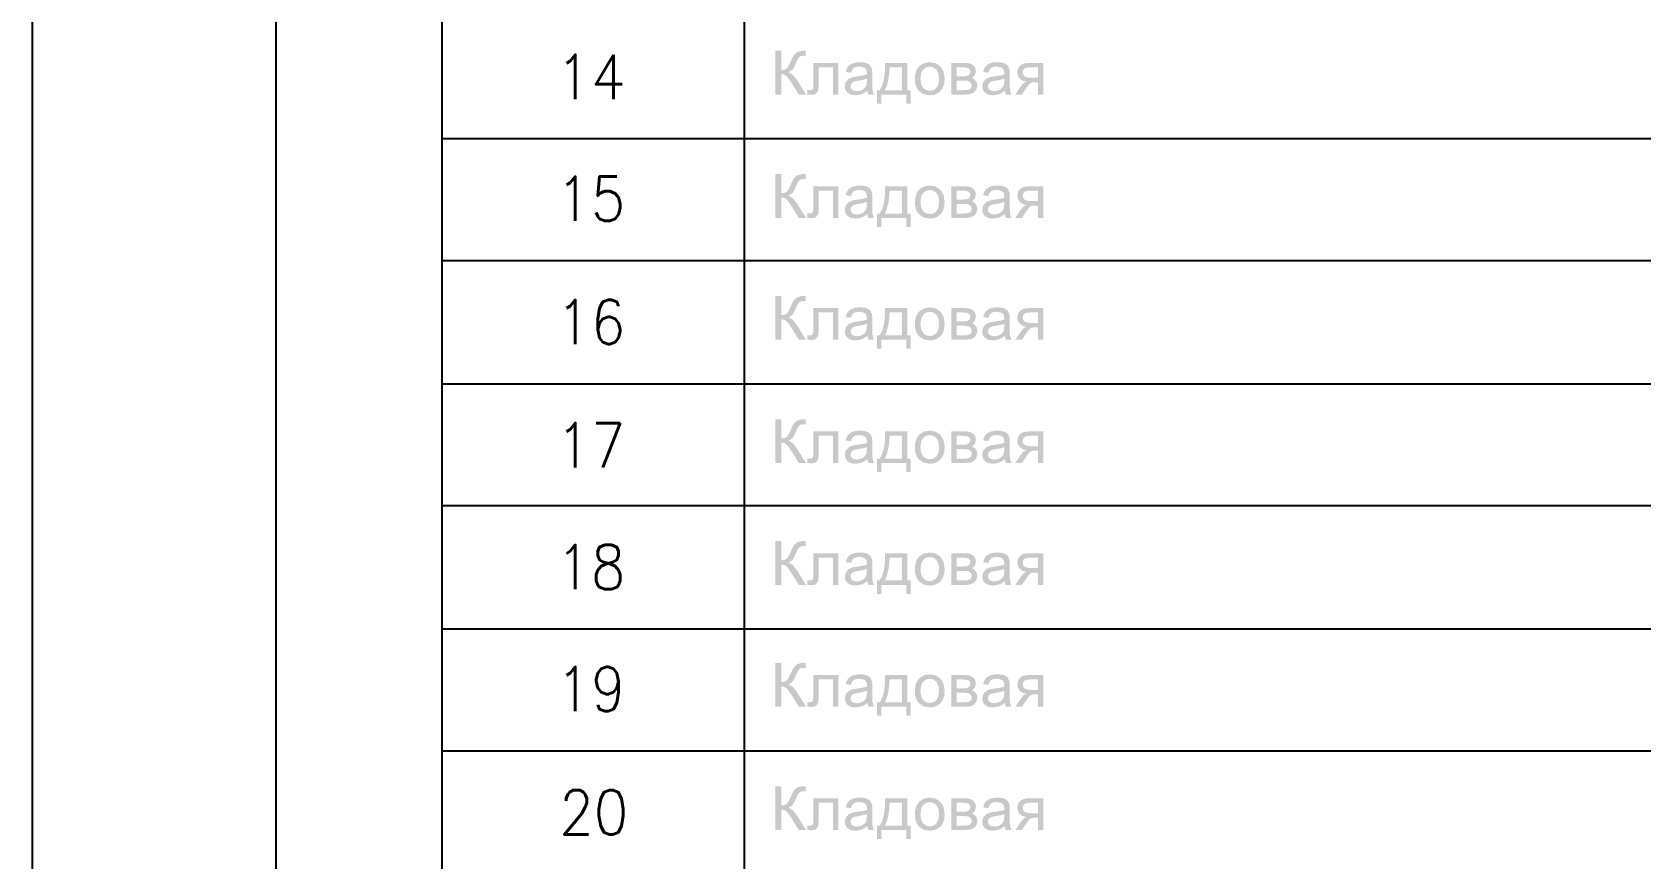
# Model space of a CAD drawing. Header units: millimetres. Extents: x 0 to 420, y 0 to 297.
# Drawn here: x 0.21 to 46.6, y 155.38 to 179.22 of the extents above; entities that cross this region are included whole.
import ezdxf

# ---------------------------------------------------------------- set-up
doc = ezdxf.new("R2010")
doc.units = ezdxf.units.MM
doc.layers.get('0').update_dxf_attribs({"linetype": 'CONTINUOUS'})
doc.styles.get("Standard").update_dxf_attribs({"font": 'STANDARD'})

msp = doc.modelspace()

# ---------------------------------------------------------------- hatches: boundary and pattern name
at = {"true_color": 0x0000fb}
for points in [[(21.644241, 178.681833), (21.811259, 178.681833), (21.811259, 178.128965), (21.908687, 178.139851), (21.972214, 178.173062), (22.025131, 178.248303), (22.091277, 178.386382), (22.138819, 178.492215), (22.177266, 178.561669), (22.27428, 178.647658), (22.413186, 178.682385), (22.486636, 178.681971), (22.51461, 178.680731), (22.51461, 178.536313), (22.480986, 178.536864), (22.447362, 178.537966), (22.377564, 178.528113), (22.328851, 178.49883), (22.286338, 178.438059), (22.238451, 178.333465), (22.179265, 178.202827), (22.130413, 178.131721), (22.025682, 178.065024), (22.14695, 177.991781), (22.266563, 177.839577), (22.526737, 177.418999), (22.31948, 177.418999), (22.108364, 177.761855), (22.028094, 177.881745), (21.962292, 177.956985), (21.895251, 177.996673), (21.811259, 178.009902), (21.811259, 177.418999), (21.644241, 177.418999)], [(22.734991, 178.333465), (23.455429, 178.333465), (23.455429, 177.418999), (23.301089, 177.418999), (23.301089, 178.205583), (22.890433, 178.205583), (22.890433, 177.749728), (22.887677, 177.617437), (22.87996, 177.539715), (22.822634, 177.45097), (22.765996, 177.422444), (22.688688, 177.412936), (22.564114, 177.420102), (22.564114, 177.549086), (22.631913, 177.549086), (22.700264, 177.559008), (22.727825, 177.590427), (22.733061, 177.636316), (22.734991, 177.730987)], [(21.644241, 175.125834), (21.811259, 175.125834), (21.811259, 174.572965), (21.908687, 174.583851), (21.972214, 174.617062), (22.025131, 174.692303), (22.091277, 174.830382), (22.138819, 174.936215), (22.177266, 175.005669), (22.27428, 175.091658), (22.413186, 175.126385), (22.486636, 175.125971), (22.51461, 175.124731), (22.51461, 174.980313), (22.480986, 174.980864), (22.447362, 174.981966), (22.377564, 174.972113), (22.328851, 174.94283), (22.286338, 174.882059), (22.238451, 174.777465), (22.179265, 174.646827), (22.130413, 174.575721), (22.025682, 174.509024), (22.14695, 174.435781), (22.266563, 174.283577), (22.526737, 173.862999), (22.31948, 173.862999), (22.108364, 174.205855), (22.028094, 174.325745), (21.962292, 174.400985), (21.895251, 174.440673), (21.811259, 174.453902), (21.811259, 173.862999), (21.644241, 173.862999)], [(22.734991, 174.777465), (23.455429, 174.777465), (23.455429, 173.862999), (23.301089, 173.862999), (23.301089, 174.649584), (22.890433, 174.649584), (22.890433, 174.193728), (22.887677, 174.061437), (22.87996, 173.983715), (22.822634, 173.89497), (22.765996, 173.866444), (22.688688, 173.856936), (22.564114, 173.864102), (22.564114, 173.993086), (22.631913, 173.993086), (22.700264, 174.003008), (22.727825, 174.034427), (22.733061, 174.080316), (22.734991, 174.174987)], [(21.644241, 171.612167), (21.811259, 171.612167), (21.811259, 171.059298), (21.908687, 171.070184), (21.972214, 171.103395), (22.025131, 171.178636), (22.091277, 171.316715), (22.138819, 171.422549), (22.177266, 171.492002), (22.27428, 171.577992), (22.413186, 171.612718), (22.486636, 171.612305), (22.51461, 171.611064), (22.51461, 171.466646), (22.480986, 171.467197), (22.447362, 171.4683), (22.377564, 171.458447), (22.328851, 171.429163), (22.286338, 171.368392), (22.238451, 171.263799), (22.179265, 171.133161), (22.130413, 171.062054), (22.025682, 170.995357), (22.14695, 170.922114), (22.266563, 170.76991), (22.526737, 170.349333), (22.31948, 170.349333), (22.108364, 170.692189), (22.028094, 170.812078), (21.962292, 170.887319), (21.895251, 170.927006), (21.811259, 170.940235), (21.811259, 170.349333), (21.644241, 170.349333)], [(22.734991, 171.263799), (23.455429, 171.263799), (23.455429, 170.349333), (23.301089, 170.349333), (23.301089, 171.135917), (22.890433, 171.135917), (22.890433, 170.680062), (22.887677, 170.54777), (22.87996, 170.470049), (22.822634, 170.381303), (22.765996, 170.352778), (22.688688, 170.343269), (22.564114, 170.350435), (22.564114, 170.479419), (22.631913, 170.479419), (22.700264, 170.489341), (22.727825, 170.520761), (22.733061, 170.566649), (22.734991, 170.66132)], [(21.644241, 168.056167), (21.811259, 168.056167), (21.811259, 167.503298), (21.908687, 167.514184), (21.972214, 167.547395), (22.025131, 167.622636), (22.091277, 167.760715), (22.138819, 167.866549), (22.177266, 167.936002), (22.27428, 168.021992), (22.413186, 168.056718), (22.486636, 168.056305), (22.51461, 168.055064), (22.51461, 167.910646), (22.480986, 167.911197), (22.447362, 167.9123), (22.377564, 167.902447), (22.328851, 167.873163), (22.286338, 167.812392), (22.238451, 167.707799), (22.179265, 167.577161), (22.130413, 167.506054), (22.025682, 167.439357), (22.14695, 167.366114), (22.266563, 167.21391), (22.526737, 166.793333), (22.31948, 166.793333), (22.108364, 167.136189), (22.028094, 167.256078), (21.962292, 167.331319), (21.895251, 167.371006), (21.811259, 167.384235), (21.811259, 166.793333), (21.644241, 166.793333)], [(22.734991, 167.707799), (23.455429, 167.707799), (23.455429, 166.793333), (23.301089, 166.793333), (23.301089, 167.579917), (22.890433, 167.579917), (22.890433, 167.124062), (22.887677, 166.99177), (22.87996, 166.914049), (22.822634, 166.825303), (22.765996, 166.796778), (22.688688, 166.787269), (22.564114, 166.794435), (22.564114, 166.923419), (22.631913, 166.923419), (22.700264, 166.933341), (22.727825, 166.964761), (22.733061, 167.010649), (22.734991, 167.105321)], [(21.644241, 164.5425), (21.811259, 164.5425), (21.811259, 163.989631), (21.908687, 164.000518), (21.972214, 164.033729), (22.025131, 164.108969), (22.091277, 164.247049), (22.138819, 164.352882), (22.177266, 164.422335), (22.27428, 164.508325), (22.413186, 164.543051), (22.486636, 164.542638), (22.51461, 164.541398), (22.51461, 164.396979), (22.480986, 164.397531), (22.447362, 164.398633), (22.377564, 164.38878), (22.328851, 164.359497), (22.286338, 164.298725), (22.238451, 164.194132), (22.179265, 164.063494), (22.130413, 163.992387), (22.025682, 163.92569), (22.14695, 163.852448), (22.266563, 163.700243), (22.526737, 163.279666), (22.31948, 163.279666), (22.108364, 163.622522), (22.028094, 163.742411), (21.962292, 163.817652), (21.895251, 163.85734), (21.811259, 163.870569), (21.811259, 163.279666), (21.644241, 163.279666)], [(22.734991, 164.194132), (23.455429, 164.194132), (23.455429, 163.279666), (23.301089, 163.279666), (23.301089, 164.06625), (22.890433, 164.06625), (22.890433, 163.610395), (22.887677, 163.478104), (22.87996, 163.400382), (22.822634, 163.311636), (22.765996, 163.283111), (22.688688, 163.273603), (22.564114, 163.280768), (22.564114, 163.409753), (22.631913, 163.409753), (22.700264, 163.419675), (22.727825, 163.451094), (22.733061, 163.496983), (22.734991, 163.591654)], [(21.644241, 161.028834), (21.811259, 161.028834), (21.811259, 160.475965), (21.908687, 160.486851), (21.972214, 160.520062), (22.025131, 160.595303), (22.091277, 160.733382), (22.138819, 160.839216), (22.177266, 160.908669), (22.27428, 160.994658), (22.413186, 161.029385), (22.486636, 161.028971), (22.51461, 161.027731), (22.51461, 160.883313), (22.480986, 160.883864), (22.447362, 160.884966), (22.377564, 160.875113), (22.328851, 160.84583), (22.286338, 160.785059), (22.238451, 160.680466), (22.179265, 160.549827), (22.130413, 160.478721), (22.025682, 160.412024), (22.14695, 160.338781), (22.266563, 160.186577), (22.526737, 159.765999), (22.31948, 159.765999), (22.108364, 160.108855), (22.028094, 160.228745), (21.962292, 160.303985), (21.895251, 160.343673), (21.811259, 160.356902), (21.811259, 159.765999), (21.644241, 159.765999)], [(22.734991, 160.680466), (23.455429, 160.680466), (23.455429, 159.765999), (23.301089, 159.765999), (23.301089, 160.552584), (22.890433, 160.552584), (22.890433, 160.096729), (22.887677, 159.964437), (22.87996, 159.886716), (22.822634, 159.79797), (22.765996, 159.769444), (22.688688, 159.759936), (22.564114, 159.767102), (22.564114, 159.896086), (22.631913, 159.896086), (22.700264, 159.906008), (22.727825, 159.937427), (22.733061, 159.983316), (22.734991, 160.077987)], [(21.644241, 157.472834), (21.811259, 157.472834), (21.811259, 156.919965), (21.908687, 156.930851), (21.972214, 156.964062), (22.025131, 157.039303), (22.091277, 157.177382), (22.138819, 157.283216), (22.177266, 157.352669), (22.27428, 157.438658), (22.413186, 157.473385), (22.486636, 157.472971), (22.51461, 157.471731), (22.51461, 157.327313), (22.480986, 157.327864), (22.447362, 157.328966), (22.377564, 157.319113), (22.328851, 157.28983), (22.286338, 157.229059), (22.238451, 157.124466), (22.179265, 156.993828), (22.130413, 156.922721), (22.025682, 156.856024), (22.14695, 156.782781), (22.266563, 156.630577), (22.526737, 156.209999), (22.31948, 156.209999), (22.108364, 156.552855), (22.028094, 156.672745), (21.962292, 156.747985), (21.895251, 156.787673), (21.811259, 156.800902), (21.811259, 156.209999), (21.644241, 156.209999)], [(22.734991, 157.124466), (23.455429, 157.124466), (23.455429, 156.209999), (23.301089, 156.209999), (23.301089, 156.996584), (22.890433, 156.996584), (22.890433, 156.540729), (22.887677, 156.408437), (22.87996, 156.330716), (22.822634, 156.24197), (22.765996, 156.213444), (22.688688, 156.203936), (22.564114, 156.211102), (22.564114, 156.340086), (22.631913, 156.340086), (22.700264, 156.350008), (22.727825, 156.381427), (22.733061, 156.427316), (22.734991, 156.521987)]]:
    msp.add_hatch(color=0, dxfattribs=at).paths.add_polyline_path(points, flags=0)
h = msp.add_hatch(color=0, dxfattribs=at)
h.paths.add_polyline_path([(24.294273, 177.531998), (24.209661, 177.469229), (24.128357, 177.42837), (23.95748, 177.398053), (23.82388, 177.416381), (23.725419, 177.471916), (23.664923, 177.555838), (23.644941, 177.660432), (23.675258, 177.782801), (23.755184, 177.872098), (23.867081, 177.92281), (23.924201, 177.934386), (24.004885, 177.945961), (24.167356, 177.970421), (24.281044, 177.999429), (24.282146, 178.040219), (24.271053, 178.120559), (24.238049, 178.173613), (24.164117, 178.212818), (24.06166, 178.225978), (23.966162, 178.216194), (23.899603, 178.187393), (23.854472, 178.134477), (23.822984, 178.051794), (23.6714, 178.072741), (23.698685, 178.160797), (23.739199, 178.229837), (23.797008, 178.282685), (23.8759, 178.32189), (23.972639, 178.346212), (24.08426, 178.354412), (24.190093, 178.347453), (24.274429, 178.326851), (24.337681, 178.295432), (24.381916, 178.257398), (24.430423, 178.152116), (24.436142, 178.096374), (24.43814, 178.0088), (24.43814, 177.802094), (24.43876, 177.703797), (24.440621, 177.625498), (24.443721, 177.567147), (24.448062, 177.528691), (24.487198, 177.418999), (24.325141, 177.418999)], flags=0)
h.paths.add_polyline_path([(24.281044, 177.878162), (24.175624, 177.846053), (24.028036, 177.819733), (23.946456, 177.80485), (23.892988, 177.788314), (23.831803, 177.738153), (23.810306, 177.66429), (23.82195, 177.607584), (23.857159, 177.561213), (23.914623, 177.530207), (23.994412, 177.519872), (24.079023, 177.529518), (24.153713, 177.559008), (24.214071, 177.605241), (24.256239, 177.665944), (24.274843, 177.731263), (24.281044, 177.821386)], flags=0)
h = msp.add_hatch(color=0, dxfattribs=at)
h.paths.add_polyline_path([(24.809445, 178.333465), (25.44665, 178.333465), (25.44665, 177.54633), (25.545869, 177.54633), (25.545869, 177.159928), (25.418538, 177.159928), (25.418538, 177.418999), (24.698099, 177.418999), (24.698099, 177.159928), (24.570769, 177.159928), (24.570769, 177.54633), (24.652349, 177.54633), (24.723559, 177.678622), (24.773478, 177.853908), (24.802107, 178.072189)], flags=0)
h.paths.add_polyline_path([(24.938429, 178.205583), (24.923331, 177.997233), (24.895366, 177.817872), (24.854481, 177.667554), (24.800625, 177.54633), (25.29231, 177.54633), (25.29231, 178.205583)], flags=0)
h = msp.add_hatch(color=0, dxfattribs=at)
h.paths.add_polyline_path([(25.66703, 177.876508), (25.675832, 177.995252), (25.702308, 178.097614), (25.74656, 178.183543), (25.808693, 178.252988), (25.939262, 178.328918), (26.095876, 178.354412), (26.267373, 178.323406), (26.404556, 178.230388), (26.494129, 178.083145), (26.52417, 177.889186), (26.510941, 177.731263), (26.471253, 177.611373), (26.406072, 177.521663), (26.316913, 177.454277), (26.211149, 177.412109), (26.095876, 177.398053), (25.922312, 177.428714), (25.785542, 177.520974), (25.733538, 177.589394), (25.69652, 177.671456), (25.674386, 177.767161)], flags=0)
h.paths.add_polyline_path([(25.826331, 177.876508), (25.845417, 177.72265), (25.90295, 177.613027), (25.989284, 177.54757), (26.095876, 177.525935), (26.201778, 177.547846), (26.28825, 177.613578), (26.345576, 177.724373), (26.364869, 177.881469), (26.345507, 178.030366), (26.287699, 178.138335), (26.200882, 178.204068), (26.095876, 178.225978), (25.989284, 178.204137), (25.90295, 178.138886), (25.845417, 178.029608)], flags=0)
h = msp.add_hatch(color=0, dxfattribs=at)
h.paths.add_polyline_path([(26.715779, 178.333465), (27.072966, 178.333465), (27.18755, 178.327815), (27.268648, 178.311417), (27.328317, 178.28048), (27.378891, 178.230939), (27.413617, 178.166516), (27.425193, 178.090931), (27.398183, 177.976278), (27.316603, 177.895249), (27.375446, 177.864312), (27.423539, 177.814772), (27.455785, 177.750142), (27.466534, 177.674763), (27.438766, 177.561351), (27.373378, 177.481838), (27.26975, 177.434709), (27.128088, 177.418999), (26.715779, 177.418999)], flags=0)
h.paths.add_polyline_path([(26.87067, 177.948717), (27.036035, 177.948717), (27.11913, 177.951198), (27.171634, 177.958639), (27.238331, 178.000531), (27.267545, 178.076048), (27.254729, 178.137233), (27.216282, 178.17692), (27.146829, 178.19828), (27.040996, 178.205583), (26.87067, 178.205583)], flags=0)
h.paths.add_polyline_path([(26.87067, 177.54633), (27.07462, 177.54633), (27.185483, 177.55384), (27.255418, 177.576647), (27.292694, 177.618401), (27.307233, 177.68248), (27.278569, 177.76406), (27.204707, 177.811465), (27.145038, 177.818906), (27.058083, 177.821386), (26.87067, 177.821386)], flags=0)
h = msp.add_hatch(color=0, dxfattribs=at)
h.paths.add_polyline_path([(28.256907, 177.531998), (28.172295, 177.469229), (28.090991, 177.42837), (27.920114, 177.398053), (27.786513, 177.416381), (27.688053, 177.471916), (27.627557, 177.555838), (27.607575, 177.660432), (27.637892, 177.782801), (27.717818, 177.872098), (27.829715, 177.92281), (27.886835, 177.934386), (27.967519, 177.945961), (28.129989, 177.970421), (28.243678, 177.999429), (28.24478, 178.040219), (28.233687, 178.120559), (28.200683, 178.173613), (28.126751, 178.212818), (28.024294, 178.225978), (27.928796, 178.216194), (27.862237, 178.187393), (27.817106, 178.134477), (27.785618, 178.051794), (27.634034, 178.072741), (27.661319, 178.160797), (27.701833, 178.229837), (27.759642, 178.282685), (27.838534, 178.32189), (27.935273, 178.346212), (28.046894, 178.354412), (28.152727, 178.347453), (28.237063, 178.326851), (28.300315, 178.295432), (28.34455, 178.257398), (28.393057, 178.152116), (28.398776, 178.096374), (28.400774, 178.0088), (28.400774, 177.802094), (28.401394, 177.703797), (28.403254, 177.625498), (28.406355, 177.567147), (28.410696, 177.528691), (28.449832, 177.418999), (28.287775, 177.418999)], flags=0)
h.paths.add_polyline_path([(28.243678, 177.878162), (28.138258, 177.846053), (27.99067, 177.819733), (27.90909, 177.80485), (27.855622, 177.788314), (27.794437, 177.738153), (27.77294, 177.66429), (27.784584, 177.607584), (27.819793, 177.561213), (27.877257, 177.530207), (27.957046, 177.519872), (28.041657, 177.529518), (28.116347, 177.559008), (28.176705, 177.605241), (28.218873, 177.665944), (28.237476, 177.731263), (28.243678, 177.821386)], flags=0)
h = msp.add_hatch(color=0, dxfattribs=at)
h.paths.add_polyline_path([(29.369596, 178.333465), (29.369596, 177.418999), (29.215807, 177.418999), (29.215807, 177.775636), (29.125959, 177.775636), (29.054508, 177.770261), (29.00414, 177.754138), (28.9546, 177.709765), (28.887283, 177.61909), (28.752235, 177.418999), (28.559861, 177.418999), (28.72743, 177.665393), (28.803498, 177.753449), (28.879566, 177.792723), (28.764224, 177.825521), (28.682782, 177.888083), (28.634688, 177.971593), (28.618841, 178.066677), (28.639649, 178.174302), (28.702626, 178.259603), (28.805152, 178.314931), (28.945712, 178.333465)], flags=0)
h.paths.add_polyline_path([(29.215807, 178.205583), (28.995321, 178.205583), (28.880944, 178.194559), (28.816176, 178.162037), (28.78641, 178.115391), (28.776489, 178.061716), (28.791096, 177.990196), (28.835469, 177.941), (28.91698, 177.912475), (29.044379, 177.902966), (29.215807, 177.902966)], flags=0)
h = msp.add_hatch(color=0, dxfattribs=at)
h.paths.add_polyline_path([(24.294273, 173.975998), (24.209661, 173.913229), (24.128357, 173.87237), (23.95748, 173.842053), (23.82388, 173.860381), (23.725419, 173.915916), (23.664923, 173.999838), (23.644941, 174.104432), (23.675258, 174.226801), (23.755184, 174.316098), (23.867081, 174.36681), (23.924201, 174.378386), (24.004885, 174.389961), (24.167356, 174.414421), (24.281044, 174.443429), (24.282146, 174.484219), (24.271053, 174.564559), (24.238049, 174.617613), (24.164117, 174.656818), (24.06166, 174.669978), (23.966162, 174.660194), (23.899603, 174.631393), (23.854472, 174.578477), (23.822984, 174.495794), (23.6714, 174.516741), (23.698685, 174.604797), (23.739199, 174.673837), (23.797008, 174.726685), (23.8759, 174.76589), (23.972639, 174.790212), (24.08426, 174.798412), (24.190093, 174.791453), (24.274429, 174.770851), (24.337681, 174.739432), (24.381916, 174.701398), (24.430423, 174.596116), (24.436142, 174.540374), (24.43814, 174.4528), (24.43814, 174.246094), (24.43876, 174.147797), (24.440621, 174.069498), (24.443721, 174.011147), (24.448062, 173.972691), (24.487198, 173.862999), (24.325141, 173.862999)], flags=0)
h.paths.add_polyline_path([(24.281044, 174.322162), (24.175624, 174.290053), (24.028036, 174.263733), (23.946456, 174.24885), (23.892988, 174.232314), (23.831803, 174.182153), (23.810306, 174.10829), (23.82195, 174.051584), (23.857159, 174.005213), (23.914623, 173.974207), (23.994412, 173.963872), (24.079023, 173.973518), (24.153713, 174.003008), (24.214071, 174.049241), (24.256239, 174.109944), (24.274843, 174.175263), (24.281044, 174.265386)], flags=0)
h = msp.add_hatch(color=0, dxfattribs=at)
h.paths.add_polyline_path([(24.809445, 174.777465), (25.44665, 174.777465), (25.44665, 173.99033), (25.545869, 173.99033), (25.545869, 173.603928), (25.418538, 173.603928), (25.418538, 173.862999), (24.698099, 173.862999), (24.698099, 173.603928), (24.570769, 173.603928), (24.570769, 173.99033), (24.652349, 173.99033), (24.723559, 174.122622), (24.773478, 174.297908), (24.802107, 174.516189)], flags=0)
h.paths.add_polyline_path([(24.938429, 174.649584), (24.923331, 174.441233), (24.895366, 174.261872), (24.854481, 174.111554), (24.800625, 173.99033), (25.29231, 173.99033), (25.29231, 174.649584)], flags=0)
h = msp.add_hatch(color=0, dxfattribs=at)
h.paths.add_polyline_path([(25.66703, 174.320508), (25.675832, 174.439252), (25.702308, 174.541614), (25.74656, 174.627544), (25.808693, 174.696988), (25.939262, 174.772918), (26.095876, 174.798412), (26.267373, 174.767406), (26.404556, 174.674388), (26.494129, 174.527145), (26.52417, 174.333186), (26.510941, 174.175263), (26.471253, 174.055373), (26.406072, 173.965663), (26.316913, 173.898277), (26.211149, 173.856109), (26.095876, 173.842053), (25.922312, 173.872714), (25.785542, 173.964974), (25.733538, 174.033394), (25.69652, 174.115456), (25.674386, 174.211161)], flags=0)
h.paths.add_polyline_path([(25.826331, 174.320508), (25.845417, 174.16665), (25.90295, 174.057027), (25.989284, 173.99157), (26.095876, 173.969935), (26.201778, 173.991846), (26.28825, 174.057578), (26.345576, 174.168373), (26.364869, 174.325469), (26.345507, 174.474366), (26.287699, 174.582335), (26.200882, 174.648068), (26.095876, 174.669978), (25.989284, 174.648137), (25.90295, 174.582886), (25.845417, 174.473608)], flags=0)
h = msp.add_hatch(color=0, dxfattribs=at)
h.paths.add_polyline_path([(26.715779, 174.777465), (27.072966, 174.777465), (27.18755, 174.771815), (27.268648, 174.755417), (27.328317, 174.72448), (27.378891, 174.674939), (27.413617, 174.610516), (27.425193, 174.534931), (27.398183, 174.420278), (27.316603, 174.339249), (27.375446, 174.308312), (27.423539, 174.258772), (27.455785, 174.194142), (27.466534, 174.118763), (27.438766, 174.005351), (27.373378, 173.925838), (27.26975, 173.878709), (27.128088, 173.862999), (26.715779, 173.862999)], flags=0)
h.paths.add_polyline_path([(26.87067, 174.392717), (27.036035, 174.392717), (27.11913, 174.395198), (27.171634, 174.402639), (27.238331, 174.444531), (27.267545, 174.520048), (27.254729, 174.581233), (27.216282, 174.62092), (27.146829, 174.64228), (27.040996, 174.649584), (26.87067, 174.649584)], flags=0)
h.paths.add_polyline_path([(26.87067, 173.99033), (27.07462, 173.99033), (27.185483, 173.99784), (27.255418, 174.020647), (27.292694, 174.062401), (27.307233, 174.12648), (27.278569, 174.20806), (27.204707, 174.255465), (27.145038, 174.262906), (27.058083, 174.265386), (26.87067, 174.265386)], flags=0)
h = msp.add_hatch(color=0, dxfattribs=at)
h.paths.add_polyline_path([(28.256907, 173.975998), (28.172295, 173.913229), (28.090991, 173.87237), (27.920114, 173.842053), (27.786513, 173.860381), (27.688053, 173.915916), (27.627557, 173.999838), (27.607575, 174.104432), (27.637892, 174.226801), (27.717818, 174.316098), (27.829715, 174.36681), (27.886835, 174.378386), (27.967519, 174.389961), (28.129989, 174.414421), (28.243678, 174.443429), (28.24478, 174.484219), (28.233687, 174.564559), (28.200683, 174.617613), (28.126751, 174.656818), (28.024294, 174.669978), (27.928796, 174.660194), (27.862237, 174.631393), (27.817106, 174.578477), (27.785618, 174.495794), (27.634034, 174.516741), (27.661319, 174.604797), (27.701833, 174.673837), (27.759642, 174.726685), (27.838534, 174.76589), (27.935273, 174.790212), (28.046894, 174.798412), (28.152727, 174.791453), (28.237063, 174.770851), (28.300315, 174.739432), (28.34455, 174.701398), (28.393057, 174.596116), (28.398776, 174.540374), (28.400774, 174.4528), (28.400774, 174.246094), (28.401394, 174.147797), (28.403254, 174.069498), (28.406355, 174.011147), (28.410696, 173.972691), (28.449832, 173.862999), (28.287775, 173.862999)], flags=0)
h.paths.add_polyline_path([(28.243678, 174.322162), (28.138258, 174.290053), (27.99067, 174.263733), (27.90909, 174.24885), (27.855622, 174.232314), (27.794437, 174.182153), (27.77294, 174.10829), (27.784584, 174.051584), (27.819793, 174.005213), (27.877257, 173.974207), (27.957046, 173.963872), (28.041657, 173.973518), (28.116347, 174.003008), (28.176705, 174.049241), (28.218873, 174.109944), (28.237476, 174.175263), (28.243678, 174.265386)], flags=0)
h = msp.add_hatch(color=0, dxfattribs=at)
h.paths.add_polyline_path([(29.369596, 174.777465), (29.369596, 173.862999), (29.215807, 173.862999), (29.215807, 174.219636), (29.125959, 174.219636), (29.054508, 174.214261), (29.00414, 174.198138), (28.9546, 174.153765), (28.887283, 174.06309), (28.752235, 173.862999), (28.559861, 173.862999), (28.72743, 174.109393), (28.803498, 174.197449), (28.879566, 174.236723), (28.764224, 174.269521), (28.682782, 174.332084), (28.634688, 174.415593), (28.618841, 174.510677), (28.639649, 174.618302), (28.702626, 174.703603), (28.805152, 174.758931), (28.945712, 174.777465)], flags=0)
h.paths.add_polyline_path([(29.215807, 174.649584), (28.995321, 174.649584), (28.880944, 174.638559), (28.816176, 174.606037), (28.78641, 174.559391), (28.776489, 174.505716), (28.791096, 174.434196), (28.835469, 174.385), (28.91698, 174.356475), (29.044379, 174.346966), (29.215807, 174.346966)], flags=0)
h = msp.add_hatch(color=0, dxfattribs=at)
h.paths.add_polyline_path([(24.294273, 170.462332), (24.209661, 170.399562), (24.128357, 170.358703), (23.95748, 170.328386), (23.82388, 170.346714), (23.725419, 170.402249), (23.664923, 170.486172), (23.644941, 170.590765), (23.675258, 170.713135), (23.755184, 170.802432), (23.867081, 170.853143), (23.924201, 170.864719), (24.004885, 170.876294), (24.167356, 170.900755), (24.281044, 170.929762), (24.282146, 170.970552), (24.271053, 171.050892), (24.238049, 171.103946), (24.164117, 171.143152), (24.06166, 171.156312), (23.966162, 171.146528), (23.899603, 171.117727), (23.854472, 171.06481), (23.822984, 170.982128), (23.6714, 171.003074), (23.698685, 171.091131), (23.739199, 171.16017), (23.797008, 171.213018), (23.8759, 171.252223), (23.972639, 171.276546), (24.08426, 171.284745), (24.190093, 171.277786), (24.274429, 171.257184), (24.337681, 171.225765), (24.381916, 171.187731), (24.430423, 171.082449), (24.436142, 171.026707), (24.43814, 170.939133), (24.43814, 170.732427), (24.43876, 170.63413), (24.440621, 170.555832), (24.443721, 170.49748), (24.448062, 170.459024), (24.487198, 170.349333), (24.325141, 170.349333)], flags=0)
h.paths.add_polyline_path([(24.281044, 170.808495), (24.175624, 170.776387), (24.028036, 170.750066), (23.946456, 170.735183), (23.892988, 170.718647), (23.831803, 170.668486), (23.810306, 170.594623), (23.82195, 170.537917), (23.857159, 170.491546), (23.914623, 170.46054), (23.994412, 170.450205), (24.079023, 170.459851), (24.153713, 170.489341), (24.214071, 170.535575), (24.256239, 170.596277), (24.274843, 170.661596), (24.281044, 170.75172)], flags=0)
h = msp.add_hatch(color=0, dxfattribs=at)
h.paths.add_polyline_path([(24.809445, 171.263799), (25.44665, 171.263799), (25.44665, 170.476663), (25.545869, 170.476663), (25.545869, 170.090261), (25.418538, 170.090261), (25.418538, 170.349333), (24.698099, 170.349333), (24.698099, 170.090261), (24.570769, 170.090261), (24.570769, 170.476663), (24.652349, 170.476663), (24.723559, 170.608955), (24.773478, 170.784242), (24.802107, 171.002523)], flags=0)
h.paths.add_polyline_path([(24.938429, 171.135917), (24.923331, 170.927566), (24.895366, 170.748206), (24.854481, 170.597888), (24.800625, 170.476663), (25.29231, 170.476663), (25.29231, 171.135917)], flags=0)
h = msp.add_hatch(color=0, dxfattribs=at)
h.paths.add_polyline_path([(25.66703, 170.806841), (25.675832, 170.925585), (25.702308, 171.027948), (25.74656, 171.113877), (25.808693, 171.183321), (25.939262, 171.259251), (26.095876, 171.284745), (26.267373, 171.253739), (26.404556, 171.160722), (26.494129, 171.013478), (26.52417, 170.819519), (26.510941, 170.661596), (26.471253, 170.541707), (26.406072, 170.451996), (26.316913, 170.38461), (26.211149, 170.342442), (26.095876, 170.328386), (25.922312, 170.359048), (25.785542, 170.451307), (25.733538, 170.519727), (25.69652, 170.601789), (25.674386, 170.697494)], flags=0)
h.paths.add_polyline_path([(25.826331, 170.806841), (25.845417, 170.652983), (25.90295, 170.54336), (25.989284, 170.477904), (26.095876, 170.456268), (26.201778, 170.478179), (26.28825, 170.543912), (26.345576, 170.654706), (26.364869, 170.811802), (26.345507, 170.960699), (26.287699, 171.068669), (26.200882, 171.134401), (26.095876, 171.156312), (25.989284, 171.13447), (25.90295, 171.06922), (25.845417, 170.959941)], flags=0)
h = msp.add_hatch(color=0, dxfattribs=at)
h.paths.add_polyline_path([(26.715779, 171.263799), (27.072966, 171.263799), (27.18755, 171.258149), (27.268648, 171.24175), (27.328317, 171.210813), (27.378891, 171.161273), (27.413617, 171.096849), (27.425193, 171.021264), (27.398183, 170.906611), (27.316603, 170.825583), (27.375446, 170.794646), (27.423539, 170.745105), (27.455785, 170.680475), (27.466534, 170.605097), (27.438766, 170.491684), (27.373378, 170.412171), (27.26975, 170.365042), (27.128088, 170.349333), (26.715779, 170.349333)], flags=0)
h.paths.add_polyline_path([(26.87067, 170.879051), (27.036035, 170.879051), (27.11913, 170.881531), (27.171634, 170.888972), (27.238331, 170.930865), (27.267545, 171.006381), (27.254729, 171.067566), (27.216282, 171.107254), (27.146829, 171.128613), (27.040996, 171.135917), (26.87067, 171.135917)], flags=0)
h.paths.add_polyline_path([(26.87067, 170.476663), (27.07462, 170.476663), (27.185483, 170.484174), (27.255418, 170.50698), (27.292694, 170.548735), (27.307233, 170.612814), (27.278569, 170.694393), (27.204707, 170.741798), (27.145038, 170.749239), (27.058083, 170.75172), (26.87067, 170.75172)], flags=0)
h = msp.add_hatch(color=0, dxfattribs=at)
h.paths.add_polyline_path([(28.256907, 170.462332), (28.172295, 170.399562), (28.090991, 170.358703), (27.920114, 170.328386), (27.786513, 170.346714), (27.688053, 170.402249), (27.627557, 170.486172), (27.607575, 170.590765), (27.637892, 170.713135), (27.717818, 170.802432), (27.829715, 170.853143), (27.886835, 170.864719), (27.967519, 170.876294), (28.129989, 170.900755), (28.243678, 170.929762), (28.24478, 170.970552), (28.233687, 171.050892), (28.200683, 171.103946), (28.126751, 171.143152), (28.024294, 171.156312), (27.928796, 171.146528), (27.862237, 171.117727), (27.817106, 171.06481), (27.785618, 170.982128), (27.634034, 171.003074), (27.661319, 171.091131), (27.701833, 171.16017), (27.759642, 171.213018), (27.838534, 171.252223), (27.935273, 171.276546), (28.046894, 171.284745), (28.152727, 171.277786), (28.237063, 171.257184), (28.300315, 171.225765), (28.34455, 171.187731), (28.393057, 171.082449), (28.398776, 171.026707), (28.400774, 170.939133), (28.400774, 170.732427), (28.401394, 170.63413), (28.403254, 170.555832), (28.406355, 170.49748), (28.410696, 170.459024), (28.449832, 170.349333), (28.287775, 170.349333)], flags=0)
h.paths.add_polyline_path([(28.243678, 170.808495), (28.138258, 170.776387), (27.99067, 170.750066), (27.90909, 170.735183), (27.855622, 170.718647), (27.794437, 170.668486), (27.77294, 170.594623), (27.784584, 170.537917), (27.819793, 170.491546), (27.877257, 170.46054), (27.957046, 170.450205), (28.041657, 170.459851), (28.116347, 170.489341), (28.176705, 170.535575), (28.218873, 170.596277), (28.237476, 170.661596), (28.243678, 170.75172)], flags=0)
h = msp.add_hatch(color=0, dxfattribs=at)
h.paths.add_polyline_path([(29.369596, 171.263799), (29.369596, 170.349333), (29.215807, 170.349333), (29.215807, 170.705969), (29.125959, 170.705969), (29.054508, 170.700595), (29.00414, 170.684472), (28.9546, 170.640099), (28.887283, 170.549424), (28.752235, 170.349333), (28.559861, 170.349333), (28.72743, 170.595726), (28.803498, 170.683783), (28.879566, 170.723057), (28.764224, 170.755854), (28.682782, 170.818417), (28.634688, 170.901926), (28.618841, 170.997011), (28.639649, 171.104635), (28.702626, 171.189936), (28.805152, 171.245264), (28.945712, 171.263799)], flags=0)
h.paths.add_polyline_path([(29.215807, 171.135917), (28.995321, 171.135917), (28.880944, 171.124893), (28.816176, 171.092371), (28.78641, 171.045724), (28.776489, 170.99205), (28.791096, 170.920529), (28.835469, 170.871334), (28.91698, 170.842808), (29.044379, 170.8333), (29.215807, 170.8333)], flags=0)
h = msp.add_hatch(color=0, dxfattribs=at)
h.paths.add_polyline_path([(24.294273, 166.906332), (24.209661, 166.843562), (24.128357, 166.802703), (23.95748, 166.772386), (23.82388, 166.790714), (23.725419, 166.846249), (23.664923, 166.930172), (23.644941, 167.034765), (23.675258, 167.157135), (23.755184, 167.246432), (23.867081, 167.297143), (23.924201, 167.308719), (24.004885, 167.320294), (24.167356, 167.344755), (24.281044, 167.373762), (24.282146, 167.414552), (24.271053, 167.494892), (24.238049, 167.547946), (24.164117, 167.587152), (24.06166, 167.600312), (23.966162, 167.590528), (23.899603, 167.561727), (23.854472, 167.50881), (23.822984, 167.426128), (23.6714, 167.447074), (23.698685, 167.535131), (23.739199, 167.60417), (23.797008, 167.657018), (23.8759, 167.696223), (23.972639, 167.720546), (24.08426, 167.728745), (24.190093, 167.721786), (24.274429, 167.701184), (24.337681, 167.669765), (24.381916, 167.631731), (24.430423, 167.526449), (24.436142, 167.470707), (24.43814, 167.383133), (24.43814, 167.176427), (24.43876, 167.07813), (24.440621, 166.999832), (24.443721, 166.94148), (24.448062, 166.903025), (24.487198, 166.793333), (24.325141, 166.793333)], flags=0)
h.paths.add_polyline_path([(24.281044, 167.252495), (24.175624, 167.220387), (24.028036, 167.194066), (23.946456, 167.179183), (23.892988, 167.162647), (23.831803, 167.112486), (23.810306, 167.038623), (23.82195, 166.981917), (23.857159, 166.935546), (23.914623, 166.90454), (23.994412, 166.894205), (24.079023, 166.903851), (24.153713, 166.933341), (24.214071, 166.979575), (24.256239, 167.040277), (24.274843, 167.105596), (24.281044, 167.19572)], flags=0)
h = msp.add_hatch(color=0, dxfattribs=at)
h.paths.add_polyline_path([(24.809445, 167.707799), (25.44665, 167.707799), (25.44665, 166.920663), (25.545869, 166.920663), (25.545869, 166.534261), (25.418538, 166.534261), (25.418538, 166.793333), (24.698099, 166.793333), (24.698099, 166.534261), (24.570769, 166.534261), (24.570769, 166.920663), (24.652349, 166.920663), (24.723559, 167.052955), (24.773478, 167.228242), (24.802107, 167.446523)], flags=0)
h.paths.add_polyline_path([(24.938429, 167.579917), (24.923331, 167.371566), (24.895366, 167.192206), (24.854481, 167.041888), (24.800625, 166.920663), (25.29231, 166.920663), (25.29231, 167.579917)], flags=0)
h = msp.add_hatch(color=0, dxfattribs=at)
h.paths.add_polyline_path([(25.66703, 167.250841), (25.675832, 167.369585), (25.702308, 167.471948), (25.74656, 167.557877), (25.808693, 167.627321), (25.939262, 167.703251), (26.095876, 167.728745), (26.267373, 167.697739), (26.404556, 167.604722), (26.494129, 167.457478), (26.52417, 167.263519), (26.510941, 167.105596), (26.471253, 166.985707), (26.406072, 166.895997), (26.316913, 166.82861), (26.211149, 166.786442), (26.095876, 166.772386), (25.922312, 166.803048), (25.785542, 166.895307), (25.733538, 166.963727), (25.69652, 167.045789), (25.674386, 167.141494)], flags=0)
h.paths.add_polyline_path([(25.826331, 167.250841), (25.845417, 167.096983), (25.90295, 166.98736), (25.989284, 166.921904), (26.095876, 166.900268), (26.201778, 166.922179), (26.28825, 166.987912), (26.345576, 167.098706), (26.364869, 167.255802), (26.345507, 167.404699), (26.287699, 167.512669), (26.200882, 167.578401), (26.095876, 167.600312), (25.989284, 167.57847), (25.90295, 167.51322), (25.845417, 167.403941)], flags=0)
h = msp.add_hatch(color=0, dxfattribs=at)
h.paths.add_polyline_path([(26.715779, 167.707799), (27.072966, 167.707799), (27.18755, 167.702149), (27.268648, 167.68575), (27.328317, 167.654813), (27.378891, 167.605273), (27.413617, 167.540849), (27.425193, 167.465264), (27.398183, 167.350611), (27.316603, 167.269583), (27.375446, 167.238646), (27.423539, 167.189105), (27.455785, 167.124475), (27.466534, 167.049097), (27.438766, 166.935684), (27.373378, 166.856171), (27.26975, 166.809042), (27.128088, 166.793333), (26.715779, 166.793333)], flags=0)
h.paths.add_polyline_path([(26.87067, 167.323051), (27.036035, 167.323051), (27.11913, 167.325531), (27.171634, 167.332972), (27.238331, 167.374865), (27.267545, 167.450381), (27.254729, 167.511566), (27.216282, 167.551254), (27.146829, 167.572613), (27.040996, 167.579917), (26.87067, 167.579917)], flags=0)
h.paths.add_polyline_path([(26.87067, 166.920663), (27.07462, 166.920663), (27.185483, 166.928174), (27.255418, 166.95098), (27.292694, 166.992735), (27.307233, 167.056814), (27.278569, 167.138393), (27.204707, 167.185798), (27.145038, 167.193239), (27.058083, 167.19572), (26.87067, 167.19572)], flags=0)
h = msp.add_hatch(color=0, dxfattribs=at)
h.paths.add_polyline_path([(28.256907, 166.906332), (28.172295, 166.843562), (28.090991, 166.802703), (27.920114, 166.772386), (27.786513, 166.790714), (27.688053, 166.846249), (27.627557, 166.930172), (27.607575, 167.034765), (27.637892, 167.157135), (27.717818, 167.246432), (27.829715, 167.297143), (27.886835, 167.308719), (27.967519, 167.320294), (28.129989, 167.344755), (28.243678, 167.373762), (28.24478, 167.414552), (28.233687, 167.494892), (28.200683, 167.547946), (28.126751, 167.587152), (28.024294, 167.600312), (27.928796, 167.590528), (27.862237, 167.561727), (27.817106, 167.50881), (27.785618, 167.426128), (27.634034, 167.447074), (27.661319, 167.535131), (27.701833, 167.60417), (27.759642, 167.657018), (27.838534, 167.696223), (27.935273, 167.720546), (28.046894, 167.728745), (28.152727, 167.721786), (28.237063, 167.701184), (28.300315, 167.669765), (28.34455, 167.631731), (28.393057, 167.526449), (28.398776, 167.470707), (28.400774, 167.383133), (28.400774, 167.176427), (28.401394, 167.07813), (28.403254, 166.999832), (28.406355, 166.94148), (28.410696, 166.903025), (28.449832, 166.793333), (28.287775, 166.793333)], flags=0)
h.paths.add_polyline_path([(28.243678, 167.252495), (28.138258, 167.220387), (27.99067, 167.194066), (27.90909, 167.179183), (27.855622, 167.162647), (27.794437, 167.112486), (27.77294, 167.038623), (27.784584, 166.981917), (27.819793, 166.935546), (27.877257, 166.90454), (27.957046, 166.894205), (28.041657, 166.903851), (28.116347, 166.933341), (28.176705, 166.979575), (28.218873, 167.040277), (28.237476, 167.105596), (28.243678, 167.19572)], flags=0)
h = msp.add_hatch(color=0, dxfattribs=at)
h.paths.add_polyline_path([(29.369596, 167.707799), (29.369596, 166.793333), (29.215807, 166.793333), (29.215807, 167.149969), (29.125959, 167.149969), (29.054508, 167.144595), (29.00414, 167.128472), (28.9546, 167.084099), (28.887283, 166.993424), (28.752235, 166.793333), (28.559861, 166.793333), (28.72743, 167.039726), (28.803498, 167.127783), (28.879566, 167.167057), (28.764224, 167.199854), (28.682782, 167.262417), (28.634688, 167.345926), (28.618841, 167.441011), (28.639649, 167.548635), (28.702626, 167.633936), (28.805152, 167.689264), (28.945712, 167.707799)], flags=0)
h.paths.add_polyline_path([(29.215807, 167.579917), (28.995321, 167.579917), (28.880944, 167.568893), (28.816176, 167.536371), (28.78641, 167.489724), (28.776489, 167.43605), (28.791096, 167.364529), (28.835469, 167.315334), (28.91698, 167.286808), (29.044379, 167.2773), (29.215807, 167.2773)], flags=0)
h = msp.add_hatch(color=0, dxfattribs=at)
h.paths.add_polyline_path([(24.294273, 163.392665), (24.209661, 163.329896), (24.128357, 163.289037), (23.95748, 163.25872), (23.82388, 163.277048), (23.725419, 163.332583), (23.664923, 163.416505), (23.644941, 163.521098), (23.675258, 163.643468), (23.755184, 163.732765), (23.867081, 163.783477), (23.924201, 163.795052), (24.004885, 163.806628), (24.167356, 163.831088), (24.281044, 163.860096), (24.282146, 163.900886), (24.271053, 163.981225), (24.238049, 164.03428), (24.164117, 164.073485), (24.06166, 164.086645), (23.966162, 164.076861), (23.899603, 164.04806), (23.854472, 163.995143), (23.822984, 163.912461), (23.6714, 163.933407), (23.698685, 164.021464), (23.739199, 164.090504), (23.797008, 164.143351), (23.8759, 164.182557), (23.972639, 164.206879), (24.08426, 164.215078), (24.190093, 164.208119), (24.274429, 164.187518), (24.337681, 164.156098), (24.381916, 164.118064), (24.430423, 164.012782), (24.436142, 163.957041), (24.43814, 163.869466), (24.43814, 163.662761), (24.43876, 163.564463), (24.440621, 163.486165), (24.443721, 163.427814), (24.448062, 163.389358), (24.487198, 163.279666), (24.325141, 163.279666)], flags=0)
h.paths.add_polyline_path([(24.281044, 163.738828), (24.175624, 163.70672), (24.028036, 163.6804), (23.946456, 163.665517), (23.892988, 163.64898), (23.831803, 163.59882), (23.810306, 163.524957), (23.82195, 163.468251), (23.857159, 163.42188), (23.914623, 163.390874), (23.994412, 163.380538), (24.079023, 163.390185), (24.153713, 163.419675), (24.214071, 163.465908), (24.256239, 163.52661), (24.274843, 163.591929), (24.281044, 163.682053)], flags=0)
h = msp.add_hatch(color=0, dxfattribs=at)
h.paths.add_polyline_path([(24.809445, 164.194132), (25.44665, 164.194132), (25.44665, 163.406997), (25.545869, 163.406997), (25.545869, 163.020595), (25.418538, 163.020595), (25.418538, 163.279666), (24.698099, 163.279666), (24.698099, 163.020595), (24.570769, 163.020595), (24.570769, 163.406997), (24.652349, 163.406997), (24.723559, 163.539288), (24.773478, 163.714575), (24.802107, 163.932856)], flags=0)
h.paths.add_polyline_path([(24.938429, 164.06625), (24.923331, 163.857899), (24.895366, 163.678539), (24.854481, 163.528221), (24.800625, 163.406997), (25.29231, 163.406997), (25.29231, 164.06625)], flags=0)
h = msp.add_hatch(color=0, dxfattribs=at)
h.paths.add_polyline_path([(25.66703, 163.737175), (25.675832, 163.855919), (25.702308, 163.958281), (25.74656, 164.04421), (25.808693, 164.113655), (25.939262, 164.189585), (26.095876, 164.215078), (26.267373, 164.184072), (26.404556, 164.091055), (26.494129, 163.943812), (26.52417, 163.749853), (26.510941, 163.591929), (26.471253, 163.47204), (26.406072, 163.38233), (26.316913, 163.314944), (26.211149, 163.272776), (26.095876, 163.25872), (25.922312, 163.289381), (25.785542, 163.381641), (25.733538, 163.45006), (25.69652, 163.532123), (25.674386, 163.627827)], flags=0)
h.paths.add_polyline_path([(25.826331, 163.737175), (25.845417, 163.583317), (25.90295, 163.473694), (25.989284, 163.408237), (26.095876, 163.386602), (26.201778, 163.408513), (26.28825, 163.474245), (26.345576, 163.585039), (26.364869, 163.742136), (26.345507, 163.891033), (26.287699, 163.999002), (26.200882, 164.064734), (26.095876, 164.086645), (25.989284, 164.064803), (25.90295, 163.999553), (25.845417, 163.890275)], flags=0)
h = msp.add_hatch(color=0, dxfattribs=at)
h.paths.add_polyline_path([(26.715779, 164.194132), (27.072966, 164.194132), (27.18755, 164.188482), (27.268648, 164.172084), (27.328317, 164.141147), (27.378891, 164.091606), (27.413617, 164.027183), (27.425193, 163.951597), (27.398183, 163.836945), (27.316603, 163.755916), (27.375446, 163.724979), (27.423539, 163.675439), (27.455785, 163.610809), (27.466534, 163.53543), (27.438766, 163.422017), (27.373378, 163.342505), (27.26975, 163.295376), (27.128088, 163.279666), (26.715779, 163.279666)], flags=0)
h.paths.add_polyline_path([(26.87067, 163.809384), (27.036035, 163.809384), (27.11913, 163.811864), (27.171634, 163.819306), (27.238331, 163.861198), (27.267545, 163.936715), (27.254729, 163.9979), (27.216282, 164.037587), (27.146829, 164.058947), (27.040996, 164.06625), (26.87067, 164.06625)], flags=0)
h.paths.add_polyline_path([(26.87067, 163.406997), (27.07462, 163.406997), (27.185483, 163.414507), (27.255418, 163.437314), (27.292694, 163.479068), (27.307233, 163.543147), (27.278569, 163.624727), (27.204707, 163.672131), (27.145038, 163.679573), (27.058083, 163.682053), (26.87067, 163.682053)], flags=0)
h = msp.add_hatch(color=0, dxfattribs=at)
h.paths.add_polyline_path([(28.256907, 163.392665), (28.172295, 163.329896), (28.090991, 163.289037), (27.920114, 163.25872), (27.786513, 163.277048), (27.688053, 163.332583), (27.627557, 163.416505), (27.607575, 163.521098), (27.637892, 163.643468), (27.717818, 163.732765), (27.829715, 163.783477), (27.886835, 163.795052), (27.967519, 163.806628), (28.129989, 163.831088), (28.243678, 163.860096), (28.24478, 163.900886), (28.233687, 163.981225), (28.200683, 164.03428), (28.126751, 164.073485), (28.024294, 164.086645), (27.928796, 164.076861), (27.862237, 164.04806), (27.817106, 163.995143), (27.785618, 163.912461), (27.634034, 163.933407), (27.661319, 164.021464), (27.701833, 164.090504), (27.759642, 164.143351), (27.838534, 164.182557), (27.935273, 164.206879), (28.046894, 164.215078), (28.152727, 164.208119), (28.237063, 164.187518), (28.300315, 164.156098), (28.34455, 164.118064), (28.393057, 164.012782), (28.398776, 163.957041), (28.400774, 163.869466), (28.400774, 163.662761), (28.401394, 163.564463), (28.403254, 163.486165), (28.406355, 163.427814), (28.410696, 163.389358), (28.449832, 163.279666), (28.287775, 163.279666)], flags=0)
h.paths.add_polyline_path([(28.243678, 163.738828), (28.138258, 163.70672), (27.99067, 163.6804), (27.90909, 163.665517), (27.855622, 163.64898), (27.794437, 163.59882), (27.77294, 163.524957), (27.784584, 163.468251), (27.819793, 163.42188), (27.877257, 163.390874), (27.957046, 163.380538), (28.041657, 163.390185), (28.116347, 163.419675), (28.176705, 163.465908), (28.218873, 163.52661), (28.237476, 163.591929), (28.243678, 163.682053)], flags=0)
h = msp.add_hatch(color=0, dxfattribs=at)
h.paths.add_polyline_path([(29.369596, 164.194132), (29.369596, 163.279666), (29.215807, 163.279666), (29.215807, 163.636302), (29.125959, 163.636302), (29.054508, 163.630928), (29.00414, 163.614805), (28.9546, 163.570432), (28.887283, 163.479757), (28.752235, 163.279666), (28.559861, 163.279666), (28.72743, 163.526059), (28.803498, 163.614116), (28.879566, 163.65339), (28.764224, 163.686187), (28.682782, 163.74875), (28.634688, 163.832259), (28.618841, 163.927344), (28.639649, 164.034969), (28.702626, 164.120269), (28.805152, 164.175598), (28.945712, 164.194132)], flags=0)
h.paths.add_polyline_path([(29.215807, 164.06625), (28.995321, 164.06625), (28.880944, 164.055226), (28.816176, 164.022704), (28.78641, 163.976058), (28.776489, 163.922383), (28.791096, 163.850863), (28.835469, 163.801667), (28.91698, 163.773141), (29.044379, 163.763633), (29.215807, 163.763633)], flags=0)
h = msp.add_hatch(color=0, dxfattribs=at)
h.paths.add_polyline_path([(24.294273, 159.878998), (24.209661, 159.816229), (24.128357, 159.77537), (23.95748, 159.745053), (23.82388, 159.763381), (23.725419, 159.818916), (23.664923, 159.902839), (23.644941, 160.007432), (23.675258, 160.129801), (23.755184, 160.219098), (23.867081, 160.26981), (23.924201, 160.281386), (24.004885, 160.292961), (24.167356, 160.317421), (24.281044, 160.346429), (24.282146, 160.387219), (24.271053, 160.467559), (24.238049, 160.520613), (24.164117, 160.559818), (24.06166, 160.572979), (23.966162, 160.563194), (23.899603, 160.534393), (23.854472, 160.481477), (23.822984, 160.398794), (23.6714, 160.419741), (23.698685, 160.507797), (23.739199, 160.576837), (23.797008, 160.629685), (23.8759, 160.66889), (23.972639, 160.693212), (24.08426, 160.701412), (24.190093, 160.694453), (24.274429, 160.673851), (24.337681, 160.642432), (24.381916, 160.604398), (24.430423, 160.499116), (24.436142, 160.443374), (24.43814, 160.3558), (24.43814, 160.149094), (24.43876, 160.050797), (24.440621, 159.972498), (24.443721, 159.914147), (24.448062, 159.875691), (24.487198, 159.765999), (24.325141, 159.765999)], flags=0)
h.paths.add_polyline_path([(24.281044, 160.225162), (24.175624, 160.193053), (24.028036, 160.166733), (23.946456, 160.15185), (23.892988, 160.135314), (23.831803, 160.085153), (23.810306, 160.01129), (23.82195, 159.954584), (23.857159, 159.908213), (23.914623, 159.877207), (23.994412, 159.866872), (24.079023, 159.876518), (24.153713, 159.906008), (24.214071, 159.952241), (24.256239, 160.012944), (24.274843, 160.078263), (24.281044, 160.168387)], flags=0)
h = msp.add_hatch(color=0, dxfattribs=at)
h.paths.add_polyline_path([(24.809445, 160.680466), (25.44665, 160.680466), (25.44665, 159.89333), (25.545869, 159.89333), (25.545869, 159.506928), (25.418538, 159.506928), (25.418538, 159.765999), (24.698099, 159.765999), (24.698099, 159.506928), (24.570769, 159.506928), (24.570769, 159.89333), (24.652349, 159.89333), (24.723559, 160.025622), (24.773478, 160.200908), (24.802107, 160.419189)], flags=0)
h.paths.add_polyline_path([(24.938429, 160.552584), (24.923331, 160.344233), (24.895366, 160.164873), (24.854481, 160.014554), (24.800625, 159.89333), (25.29231, 159.89333), (25.29231, 160.552584)], flags=0)
h = msp.add_hatch(color=0, dxfattribs=at)
h.paths.add_polyline_path([(25.66703, 160.223508), (25.675832, 160.342252), (25.702308, 160.444614), (25.74656, 160.530544), (25.808693, 160.599988), (25.939262, 160.675918), (26.095876, 160.701412), (26.267373, 160.670406), (26.404556, 160.577388), (26.494129, 160.430145), (26.52417, 160.236186), (26.510941, 160.078263), (26.471253, 159.958373), (26.406072, 159.868663), (26.316913, 159.801277), (26.211149, 159.759109), (26.095876, 159.745053), (25.922312, 159.775715), (25.785542, 159.867974), (25.733538, 159.936394), (25.69652, 160.018456), (25.674386, 160.114161)], flags=0)
h.paths.add_polyline_path([(25.826331, 160.223508), (25.845417, 160.06965), (25.90295, 159.960027), (25.989284, 159.89457), (26.095876, 159.872935), (26.201778, 159.894846), (26.28825, 159.960578), (26.345576, 160.071373), (26.364869, 160.228469), (26.345507, 160.377366), (26.287699, 160.485335), (26.200882, 160.551068), (26.095876, 160.572979), (25.989284, 160.551137), (25.90295, 160.485887), (25.845417, 160.376608)], flags=0)
h = msp.add_hatch(color=0, dxfattribs=at)
h.paths.add_polyline_path([(26.715779, 160.680466), (27.072966, 160.680466), (27.18755, 160.674816), (27.268648, 160.658417), (27.328317, 160.62748), (27.378891, 160.577939), (27.413617, 160.513516), (27.425193, 160.437931), (27.398183, 160.323278), (27.316603, 160.242249), (27.375446, 160.211312), (27.423539, 160.161772), (27.455785, 160.097142), (27.466534, 160.021763), (27.438766, 159.908351), (27.373378, 159.828838), (27.26975, 159.781709), (27.128088, 159.765999), (26.715779, 159.765999)], flags=0)
h.paths.add_polyline_path([(26.87067, 160.295717), (27.036035, 160.295717), (27.11913, 160.298198), (27.171634, 160.305639), (27.238331, 160.347531), (27.267545, 160.423048), (27.254729, 160.484233), (27.216282, 160.52392), (27.146829, 160.54528), (27.040996, 160.552584), (26.87067, 160.552584)], flags=0)
h.paths.add_polyline_path([(26.87067, 159.89333), (27.07462, 159.89333), (27.185483, 159.90084), (27.255418, 159.923647), (27.292694, 159.965401), (27.307233, 160.02948), (27.278569, 160.11106), (27.204707, 160.158465), (27.145038, 160.165906), (27.058083, 160.168387), (26.87067, 160.168387)], flags=0)
h = msp.add_hatch(color=0, dxfattribs=at)
h.paths.add_polyline_path([(28.256907, 159.878998), (28.172295, 159.816229), (28.090991, 159.77537), (27.920114, 159.745053), (27.786513, 159.763381), (27.688053, 159.818916), (27.627557, 159.902839), (27.607575, 160.007432), (27.637892, 160.129801), (27.717818, 160.219098), (27.829715, 160.26981), (27.886835, 160.281386), (27.967519, 160.292961), (28.129989, 160.317421), (28.243678, 160.346429), (28.24478, 160.387219), (28.233687, 160.467559), (28.200683, 160.520613), (28.126751, 160.559818), (28.024294, 160.572979), (27.928796, 160.563194), (27.862237, 160.534393), (27.817106, 160.481477), (27.785618, 160.398794), (27.634034, 160.419741), (27.661319, 160.507797), (27.701833, 160.576837), (27.759642, 160.629685), (27.838534, 160.66889), (27.935273, 160.693212), (28.046894, 160.701412), (28.152727, 160.694453), (28.237063, 160.673851), (28.300315, 160.642432), (28.34455, 160.604398), (28.393057, 160.499116), (28.398776, 160.443374), (28.400774, 160.3558), (28.400774, 160.149094), (28.401394, 160.050797), (28.403254, 159.972498), (28.406355, 159.914147), (28.410696, 159.875691), (28.449832, 159.765999), (28.287775, 159.765999)], flags=0)
h.paths.add_polyline_path([(28.243678, 160.225162), (28.138258, 160.193053), (27.99067, 160.166733), (27.90909, 160.15185), (27.855622, 160.135314), (27.794437, 160.085153), (27.77294, 160.01129), (27.784584, 159.954584), (27.819793, 159.908213), (27.877257, 159.877207), (27.957046, 159.866872), (28.041657, 159.876518), (28.116347, 159.906008), (28.176705, 159.952241), (28.218873, 160.012944), (28.237476, 160.078263), (28.243678, 160.168387)], flags=0)
h = msp.add_hatch(color=0, dxfattribs=at)
h.paths.add_polyline_path([(29.369596, 160.680466), (29.369596, 159.765999), (29.215807, 159.765999), (29.215807, 160.122636), (29.125959, 160.122636), (29.054508, 160.117261), (29.00414, 160.101138), (28.9546, 160.056765), (28.887283, 159.966091), (28.752235, 159.765999), (28.559861, 159.765999), (28.72743, 160.012393), (28.803498, 160.100449), (28.879566, 160.139723), (28.764224, 160.172521), (28.682782, 160.235084), (28.634688, 160.318593), (28.618841, 160.413677), (28.639649, 160.521302), (28.702626, 160.606603), (28.805152, 160.661931), (28.945712, 160.680466)], flags=0)
h.paths.add_polyline_path([(29.215807, 160.552584), (28.995321, 160.552584), (28.880944, 160.541559), (28.816176, 160.509038), (28.78641, 160.462391), (28.776489, 160.408716), (28.791096, 160.337196), (28.835469, 160.288), (28.91698, 160.259475), (29.044379, 160.249966), (29.215807, 160.249966)], flags=0)
h = msp.add_hatch(color=0, dxfattribs=at)
h.paths.add_polyline_path([(24.294273, 156.322999), (24.209661, 156.260229), (24.128357, 156.21937), (23.95748, 156.189053), (23.82388, 156.207381), (23.725419, 156.262916), (23.664923, 156.346839), (23.644941, 156.451432), (23.675258, 156.573801), (23.755184, 156.663098), (23.867081, 156.71381), (23.924201, 156.725386), (24.004885, 156.736961), (24.167356, 156.761421), (24.281044, 156.790429), (24.282146, 156.831219), (24.271053, 156.911559), (24.238049, 156.964613), (24.164117, 157.003818), (24.06166, 157.016979), (23.966162, 157.007194), (23.899603, 156.978393), (23.854472, 156.925477), (23.822984, 156.842795), (23.6714, 156.863741), (23.698685, 156.951797), (23.739199, 157.020837), (23.797008, 157.073685), (23.8759, 157.11289), (23.972639, 157.137212), (24.08426, 157.145412), (24.190093, 157.138453), (24.274429, 157.117851), (24.337681, 157.086432), (24.381916, 157.048398), (24.430423, 156.943116), (24.436142, 156.887374), (24.43814, 156.7998), (24.43814, 156.593094), (24.43876, 156.494797), (24.440621, 156.416498), (24.443721, 156.358147), (24.448062, 156.319691), (24.487198, 156.209999), (24.325141, 156.209999)], flags=0)
h.paths.add_polyline_path([(24.281044, 156.669162), (24.175624, 156.637053), (24.028036, 156.610733), (23.946456, 156.59585), (23.892988, 156.579314), (23.831803, 156.529153), (23.810306, 156.45529), (23.82195, 156.398584), (23.857159, 156.352213), (23.914623, 156.321207), (23.994412, 156.310872), (24.079023, 156.320518), (24.153713, 156.350008), (24.214071, 156.396241), (24.256239, 156.456944), (24.274843, 156.522263), (24.281044, 156.612387)], flags=0)
h = msp.add_hatch(color=0, dxfattribs=at)
h.paths.add_polyline_path([(24.809445, 157.124466), (25.44665, 157.124466), (25.44665, 156.33733), (25.545869, 156.33733), (25.545869, 155.950928), (25.418538, 155.950928), (25.418538, 156.209999), (24.698099, 156.209999), (24.698099, 155.950928), (24.570769, 155.950928), (24.570769, 156.33733), (24.652349, 156.33733), (24.723559, 156.469622), (24.773478, 156.644908), (24.802107, 156.863189)], flags=0)
h.paths.add_polyline_path([(24.938429, 156.996584), (24.923331, 156.788233), (24.895366, 156.608873), (24.854481, 156.458554), (24.800625, 156.33733), (25.29231, 156.33733), (25.29231, 156.996584)], flags=0)
h = msp.add_hatch(color=0, dxfattribs=at)
h.paths.add_polyline_path([(25.66703, 156.667508), (25.675832, 156.786252), (25.702308, 156.888614), (25.74656, 156.974544), (25.808693, 157.043988), (25.939262, 157.119918), (26.095876, 157.145412), (26.267373, 157.114406), (26.404556, 157.021388), (26.494129, 156.874145), (26.52417, 156.680186), (26.510941, 156.522263), (26.471253, 156.402374), (26.406072, 156.312663), (26.316913, 156.245277), (26.211149, 156.203109), (26.095876, 156.189053), (25.922312, 156.219715), (25.785542, 156.311974), (25.733538, 156.380394), (25.69652, 156.462456), (25.674386, 156.558161)], flags=0)
h.paths.add_polyline_path([(25.826331, 156.667508), (25.845417, 156.51365), (25.90295, 156.404027), (25.989284, 156.33857), (26.095876, 156.316935), (26.201778, 156.338846), (26.28825, 156.404578), (26.345576, 156.515373), (26.364869, 156.672469), (26.345507, 156.821366), (26.287699, 156.929335), (26.200882, 156.995068), (26.095876, 157.016979), (25.989284, 156.995137), (25.90295, 156.929887), (25.845417, 156.820608)], flags=0)
h = msp.add_hatch(color=0, dxfattribs=at)
h.paths.add_polyline_path([(26.715779, 157.124466), (27.072966, 157.124466), (27.18755, 157.118816), (27.268648, 157.102417), (27.328317, 157.07148), (27.378891, 157.021939), (27.413617, 156.957516), (27.425193, 156.881931), (27.398183, 156.767278), (27.316603, 156.686249), (27.375446, 156.655312), (27.423539, 156.605772), (27.455785, 156.541142), (27.466534, 156.465763), (27.438766, 156.352351), (27.373378, 156.272838), (27.26975, 156.225709), (27.128088, 156.209999), (26.715779, 156.209999)], flags=0)
h.paths.add_polyline_path([(26.87067, 156.739717), (27.036035, 156.739717), (27.11913, 156.742198), (27.171634, 156.749639), (27.238331, 156.791531), (27.267545, 156.867048), (27.254729, 156.928233), (27.216282, 156.96792), (27.146829, 156.98928), (27.040996, 156.996584), (26.87067, 156.996584)], flags=0)
h.paths.add_polyline_path([(26.87067, 156.33733), (27.07462, 156.33733), (27.185483, 156.34484), (27.255418, 156.367647), (27.292694, 156.409402), (27.307233, 156.47348), (27.278569, 156.55506), (27.204707, 156.602465), (27.145038, 156.609906), (27.058083, 156.612387), (26.87067, 156.612387)], flags=0)
h = msp.add_hatch(color=0, dxfattribs=at)
h.paths.add_polyline_path([(28.256907, 156.322999), (28.172295, 156.260229), (28.090991, 156.21937), (27.920114, 156.189053), (27.786513, 156.207381), (27.688053, 156.262916), (27.627557, 156.346839), (27.607575, 156.451432), (27.637892, 156.573801), (27.717818, 156.663098), (27.829715, 156.71381), (27.886835, 156.725386), (27.967519, 156.736961), (28.129989, 156.761421), (28.243678, 156.790429), (28.24478, 156.831219), (28.233687, 156.911559), (28.200683, 156.964613), (28.126751, 157.003818), (28.024294, 157.016979), (27.928796, 157.007194), (27.862237, 156.978393), (27.817106, 156.925477), (27.785618, 156.842795), (27.634034, 156.863741), (27.661319, 156.951797), (27.701833, 157.020837), (27.759642, 157.073685), (27.838534, 157.11289), (27.935273, 157.137212), (28.046894, 157.145412), (28.152727, 157.138453), (28.237063, 157.117851), (28.300315, 157.086432), (28.34455, 157.048398), (28.393057, 156.943116), (28.398776, 156.887374), (28.400774, 156.7998), (28.400774, 156.593094), (28.401394, 156.494797), (28.403254, 156.416498), (28.406355, 156.358147), (28.410696, 156.319691), (28.449832, 156.209999), (28.287775, 156.209999)], flags=0)
h.paths.add_polyline_path([(28.243678, 156.669162), (28.138258, 156.637053), (27.99067, 156.610733), (27.90909, 156.59585), (27.855622, 156.579314), (27.794437, 156.529153), (27.77294, 156.45529), (27.784584, 156.398584), (27.819793, 156.352213), (27.877257, 156.321207), (27.957046, 156.310872), (28.041657, 156.320518), (28.116347, 156.350008), (28.176705, 156.396241), (28.218873, 156.456944), (28.237476, 156.522263), (28.243678, 156.612387)], flags=0)
h = msp.add_hatch(color=0, dxfattribs=at)
h.paths.add_polyline_path([(29.369596, 157.124466), (29.369596, 156.209999), (29.215807, 156.209999), (29.215807, 156.566636), (29.125959, 156.566636), (29.054508, 156.561261), (29.00414, 156.545138), (28.9546, 156.500765), (28.887283, 156.410091), (28.752235, 156.209999), (28.559861, 156.209999), (28.72743, 156.456393), (28.803498, 156.544449), (28.879566, 156.583723), (28.764224, 156.616521), (28.682782, 156.679084), (28.634688, 156.762593), (28.618841, 156.857677), (28.639649, 156.965302), (28.702626, 157.050603), (28.805152, 157.105931), (28.945712, 157.124466)], flags=0)
h.paths.add_polyline_path([(29.215807, 156.996584), (28.995321, 156.996584), (28.880944, 156.985559), (28.816176, 156.953038), (28.78641, 156.906391), (28.776489, 156.852716), (28.791096, 156.781196), (28.835469, 156.732), (28.91698, 156.703475), (29.044379, 156.693966), (29.215807, 156.693966)], flags=0)

# ---------------------------------------------------------------- linework, layer by layer
at = {"color": 0, "true_color": 0x000007}
for points in [[(0.211668, 0), (420.073667, 0), (420.073667, 296.925999), (0.211668, 296.925999)], [(7.239002, 1.735667), (418.338, 1.735667), (418.338, 295.190332), (7.239002, 295.190332)]]:
    msp.add_lwpolyline(points, close=True, dxfattribs=at)
for points in [[(12.022668, 235.119332), (12.022668, 84.285666)], [(20.743335, 235.119332), (20.743335, 84.285666)], [(12.022668, 176.148999), (86.106001, 176.148999)], [(12.022668, 172.635333), (86.106001, 172.635333)], [(12.022668, 169.079333), (86.106001, 169.079333)], [(12.022668, 165.565666), (86.106001, 165.565666)], [(12.022668, 162.009666), (86.106001, 162.009666)], [(12.022668, 158.495999), (86.106001, 158.495999)]]:
    msp.add_lwpolyline(points, dxfattribs=at)

# ---------------------------------------------------------------- texts
at = {"color": 0, "true_color": 0x0000fb, "char_height": 1.277872, "attachment_point": 1}
for s, insert, width in [('14', (15.324669, 178.569876), 1.41985774), ('15', (15.324669, 175.056206), 1.27787197), ('16', (15.324669, 171.500204), 1.27787197), ('17', (15.324669, 167.944202), 1.27787197), ('18', (15.324669, 164.430541), 1.27787197), ('19', (15.324669, 160.916871), 1.27787197), ('20', (15.409335, 157.360869), 1.56184351)]:
    msp.add_mtext(s, dxfattribs=dict(at, insert=insert, width=width))

doc.saveas('drawing.dxf')
